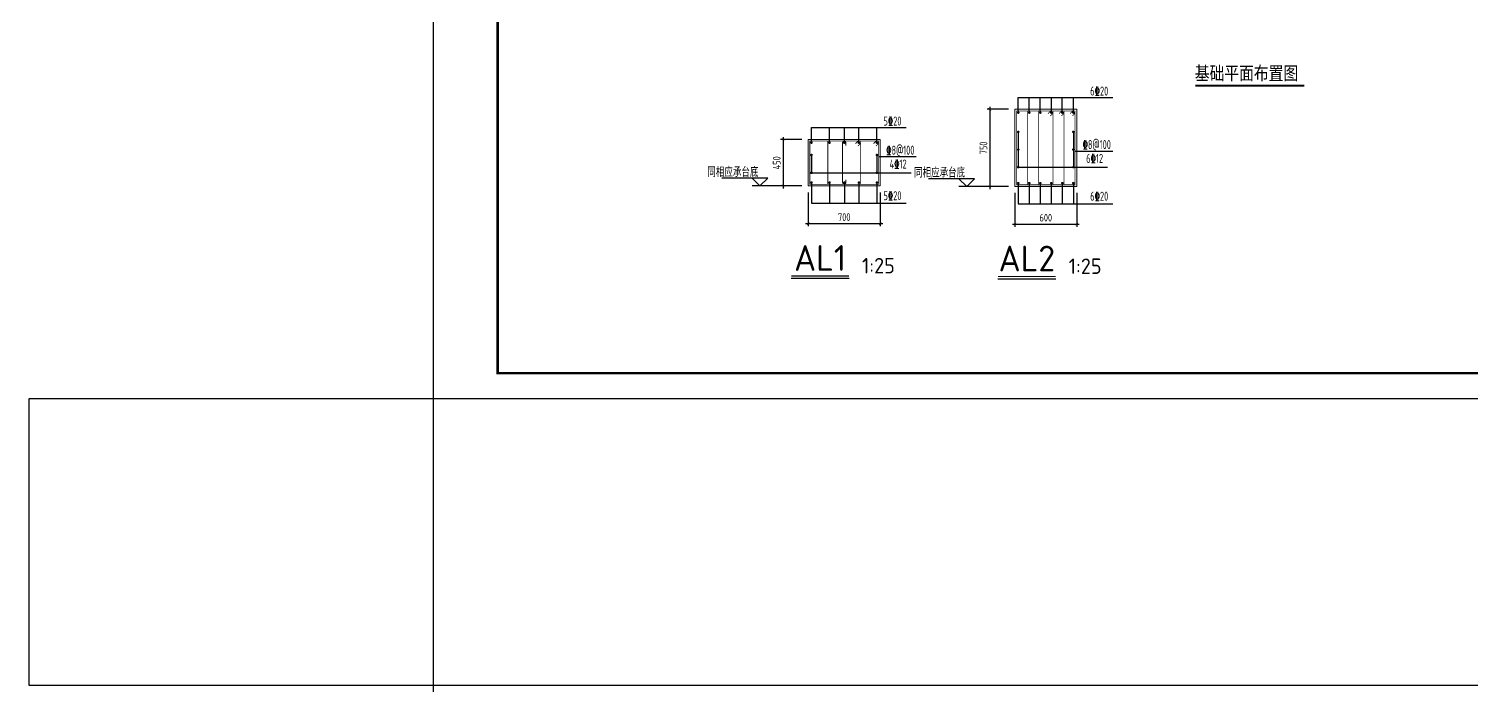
# Model space of a CAD drawing. Extents: x -638872 to -278819, y -139534 to 213996.
# Drawn here: x -638872 to -582850, y 49531 to 75034 of the extents above; entities that cross this region are included whole.
import ezdxf
from ezdxf.enums import TextEntityAlignment as Align

# ---------------------------------------------------------------- set-up
doc = ezdxf.new("R2010")
doc.units = 0
doc.header["$LTSCALE"] = 1000
doc.header["$MEASUREMENT"] = 0
doc.layers.get('0').update_dxf_attribs({"linetype": 'CONTINUOUS'})
doc.layers.get('Defpoints').update_dxf_attribs({"linetype": 'CONTINUOUS'})
for name, color, linetype in [('BEAM_DE_NUM', 7, 'CONTINUOUS'), ('BEAM_DE_TEXT', 7, 'CONTINUOUS'), ('DIM_SYMB', 3, 'CONTINUOUS'), ('THIN', 7, 'CONTINUOUS'), ('TK', 4, 'CONTINUOUS')]:
    doc.layers.add(name, color=color, linetype=linetype)
for name, color, linetype, lineweight in [('COLU_HATCH', 251, 'CONTINUOUS', 0), ('DIM', 3, 'CONTINUOUS', 0), ('REIND', 1, 'CONTINUOUS', 0), ('REINL', 1, 'CONTINUOUS', 0), ('悬挑板', 7, 'CONTINUOUS', 18)]:
    doc.layers.add(name, color=color, linetype=linetype, lineweight=lineweight)
doc.styles.add('HT', font='simhei.ttf', dxfattribs={"width": 0.8})
doc.styles.add('TSSD_Dimension', font='tssdeng.shx', dxfattribs={"width": 0.7, "bigfont": 'hztxt.shx'})
doc.styles.add('TSSD_Label', font='tssdeng.shx', dxfattribs={"width": 0.7, "bigfont": 'hztxt.shx'})
doc.styles.add('TSSD_Norm', font='tssdeng.shx', dxfattribs={"bigfont": 'hztxt.shx'})
doc.styles.add('TSSD_REIN', font='tssdeng.shx', dxfattribs={"width": 0.7, "bigfont": 'tssdchn.shx'})
doc.dimstyles.new('TSSD_100_100', dxfattribs={"dimtxt": 300, "dimasz": 100, "dimexe": 100, "dimexo": 250, "dimgap": 100, "dimtad": 1, "dimdec": 0, "dimzin": 0, "dimdsep": 46, "dimtxsty": 'TSSD_Dimension', "dimblk": 'ARCHTICK', "dimblk1": 'ARCHTICK', "dimblk2": 'ARCHTICK', "dimcen": 0, "dimdle": 100, "dimclrt": 7, "dimadec": 0, "dimazin": 0, "dimtfac": 1, "dimtdec": 0, "dimtix": 1, "dimtmove": 2, "dimatfit": 3, "dimfxl": 0, "dimtolj": 1, "dimtzin": 0, "dimarcsym": 0})

# ---------------------------------------------------------------- blocks, each defined once
blk = doc.blocks.new('GeYuanFrame_57020136', base_point=(18.76, 4.34))
at = {"layer": 'TK'}
blk.add_lwpolyline([(18.76, 424.34), (761.76, 424.34), (761.76, 4.34), (18.76, 4.34), (18.76, 424.34)], dxfattribs=at)
at = {"layer": 'TK', "const_width": 1}
blk.add_lwpolyline([(751.76, 414.34), (43.76, 414.34), (43.76, 14.34), (751.76, 14.34)], close=True, dxfattribs=at)
blk = doc.blocks.new('GeYuanFrame_63356788', base_point=(18.76, 4.34))
at = {"layer": 'TK'}
blk.add_lwpolyline([(18.76, 424.34), (761.76, 424.34), (761.76, 4.34), (18.76, 4.34), (18.76, 424.34)], dxfattribs=at)
blk = doc.blocks.new('_ArchTick')
at = {"color": 0, "linetype": 'ByBlock', "const_width": 0.15}
blk.add_lwpolyline([(-0.5, -0.5), (0.5, 0.5)], dxfattribs=at)
blk = doc.blocks.new('*D840')
at = {"layer": 'Defpoints', "color": 0}
for p in [(-608601, 68929), (-605801, 68929), (-605801, 67467)]:
    blk.add_point(p, dxfattribs=at)
at = {"layer": 'DIM', "color": 0, "lineweight": -2}
for p, q in [((-608601, 68679), (-608601, 67367)), ((-605801, 68679), (-605801, 67367)), ((-608701, 67467), (-605701, 67467))]:
    blk.add_line(p, q, dxfattribs=at)
at = {"layer": 'DIM', "color": 0, "lineweight": -2, "xscale": 100, "yscale": 100, "zscale": 100, "rotation": 180}
blk.add_blockref('_ArchTick', (-608601, 67467), dxfattribs=at)
at = {"layer": 'DIM', "color": 0, "lineweight": -2, "xscale": 100, "yscale": 100, "zscale": 100}
blk.add_blockref('_ArchTick', (-605801, 67467), dxfattribs=at)
at = {"layer": 'DIM', "color": 7, "insert": (-607201, 67717), "char_height": 300, "attachment_point": 5, "style": 'TSSD_Dimension'}
blk.add_mtext('\\A1;700', dxfattribs=at)
blk = doc.blocks.new('*D841')
at = {"layer": 'Defpoints', "color": 0}
for p in [(-608601, 70729), (-609574, 68929), (-608601, 68929)]:
    blk.add_point(p, dxfattribs=at)
at = {"layer": 'DIM', "color": 0, "lineweight": -2}
for p, q in [((-608851, 70729), (-609674, 70729)), ((-609574, 70829), (-609574, 68829)), ((-608851, 68929), (-609674, 68929))]:
    blk.add_line(p, q, dxfattribs=at)
at = {"layer": 'DIM', "color": 0, "lineweight": -2, "xscale": 100, "yscale": 100, "zscale": 100}
for p, rotation in [((-609574, 70729), 90), ((-609574, 68929), 270)]:
    blk.add_blockref('_ArchTick', p, dxfattribs=dict(at, rotation=rotation))
at = {"layer": 'DIM', "color": 7, "insert": (-609824, 69829), "char_height": 300, "attachment_point": 5, "rotation": 90, "style": 'TSSD_Dimension'}
blk.add_mtext('\\A1;450', dxfattribs=at)
blk = doc.blocks.new('*D860')
at = {"layer": 'Defpoints', "color": 0}
for p in [(-600571, 68908), (-598171, 68908), (-598171, 67446)]:
    blk.add_point(p, dxfattribs=at)
at = {"layer": 'DIM', "color": 0, "lineweight": -2}
for p, q in [((-600571, 68658), (-600571, 67346)), ((-598171, 68658), (-598171, 67346)), ((-600671, 67446), (-598071, 67446))]:
    blk.add_line(p, q, dxfattribs=at)
at = {"layer": 'DIM', "color": 0, "lineweight": -2, "xscale": 100, "yscale": 100, "zscale": 100, "rotation": 180}
blk.add_blockref('_ArchTick', (-600571, 67446), dxfattribs=at)
at = {"layer": 'DIM', "color": 0, "lineweight": -2, "xscale": 100, "yscale": 100, "zscale": 100}
blk.add_blockref('_ArchTick', (-598171, 67446), dxfattribs=at)
at = {"layer": 'DIM', "color": 7, "insert": (-599371, 67696), "char_height": 300, "attachment_point": 5, "style": 'TSSD_Dimension'}
blk.add_mtext('\\A1;600', dxfattribs=at)
blk = doc.blocks.new('*D861')
at = {"layer": 'Defpoints', "color": 0}
for p in [(-600571, 71908), (-601544, 68908), (-600571, 68908)]:
    blk.add_point(p, dxfattribs=at)
at = {"layer": 'DIM', "color": 0, "lineweight": -2}
for p, q in [((-600821, 71908), (-601644, 71908)), ((-601544, 72008), (-601544, 68808)), ((-600821, 68908), (-601644, 68908))]:
    blk.add_line(p, q, dxfattribs=at)
at = {"layer": 'DIM', "color": 0, "lineweight": -2, "xscale": 100, "yscale": 100, "zscale": 100}
for p, rotation in [((-601544, 71908), 90), ((-601544, 68908), 270)]:
    blk.add_blockref('_ArchTick', p, dxfattribs=dict(at, rotation=rotation))
at = {"layer": 'DIM', "color": 7, "insert": (-601794, 70408), "char_height": 300, "attachment_point": 5, "rotation": 90, "style": 'TSSD_Dimension'}
blk.add_mtext('\\A1;750', dxfattribs=at)

msp = doc.modelspace()

# ---------------------------------------------------------------- linework, layer by layer
msp.add_lwpolyline([(-638872.06, 49530.67), (-623158.72, 49530.67), (-623158.72, 60652.29), (-638872.06, 60652.29)], close=True)
at = {"layer": 'BEAM_DE_NUM', "const_width": 50}
for points in [[(-607014.05, 65430.63), (-609260.21, 65430.63)], [(-598983.91, 65409.7), (-601230.06, 65409.7)]]:
    msp.add_lwpolyline(points, dxfattribs=at)
at = {"layer": 'BEAM_DE_NUM'}
for points in [[(-607014.05, 65330.63), (-609260.21, 65330.63)], [(-598983.91, 65309.7), (-601230.06, 65309.7)]]:
    msp.add_lwpolyline(points, dxfattribs=at)
at = {"layer": 'BEAM_DE_TEXT'}
for p, q in [((-600441.32, 71778.22), (-600441.32, 72366.31)), ((-600441.32, 72366.31), (-596771.32, 72366.31)), ((-600013.32, 71778.22), (-600013.32, 72366.31)), ((-599585.32, 71778.22), (-599585.32, 72366.31)), ((-599156.32, 71778.22), (-599156.32, 72366.31)), ((-598729.32, 71778.22), (-598729.32, 72366.31)), ((-598301.32, 71778.22), (-598301.32, 72366.31)), ((-608471.46, 70611.06), (-608471.46, 71199.15)), ((-608471.46, 71199.15), (-604801.46, 71199.15)), ((-607771.46, 70611.06), (-607771.46, 71199.15)), ((-607186.46, 70611.06), (-607186.46, 71199.15)), ((-606631.46, 70611.06), (-606631.46, 71199.15)), ((-605931.46, 70611.06), (-605931.46, 71199.15)), ((-600441.32, 71028.22), (-600441.32, 69658.22)), ((-598301.32, 71028.22), (-598301.32, 69658.22)), ((-608471.46, 70131.86), (-608471.46, 69440.82)), ((-605931.46, 70131.86), (-605931.46, 69440.82)), ((-600441.32, 69658.22), (-596971.32, 69658.22)), ((-608471.46, 69440.82), (-604601.46, 69440.82)), ((-608471.46, 69059.15), (-608471.46, 68259.15)), ((-607771.46, 69059.15), (-607771.46, 68259.15)), ((-607186.46, 69059.15), (-607186.46, 68259.15)), ((-606631.46, 69059.15), (-606631.46, 68259.15)), ((-605931.46, 69059.15), (-605931.46, 68259.15)), ((-600441.32, 69038.22), (-600441.32, 68238.22)), ((-600013.32, 69038.22), (-600013.32, 68238.22)), ((-599584.32, 69038.22), (-599584.32, 68238.22)), ((-599157.32, 69038.22), (-599157.32, 68238.22)), ((-598729.32, 69038.22), (-598729.32, 68238.22)), ((-598301.32, 69038.22), (-598301.32, 68238.22)), ((-608471.46, 68259.15), (-604801.46, 68259.15)), ((-600441.32, 68238.22), (-596771.32, 68238.22))]:
    msp.add_line(p, q, dxfattribs=at)
for points in [[(-604401.46, 70055.98), (-605866.46, 70055.98)], [(-596771.32, 70273.37), (-598236.32, 70273.37)]]:
    msp.add_lwpolyline(points, dxfattribs=at)
at = {"layer": 'DIM_SYMB', "const_width": 70}
msp.add_lwpolyline([(-593566, 72823.14), (-589329.43, 72823.14)], dxfattribs=at)
at = {"layer": 'REIND', "const_width": 50}
for points in [[(-600466.32, 71778.22, 1), (-600416.32, 71778.22, 1)], [(-600038.32, 71778.22, 1), (-599988.32, 71778.22, 1)], [(-599610.32, 71778.22, 1), (-599560.32, 71778.22, 1)], [(-599182.32, 71778.22, 1), (-599132.32, 71778.22, 1)], [(-598754.32, 71778.22, 1), (-598704.32, 71778.22, 1)], [(-598326.32, 71778.22, 1), (-598276.32, 71778.22, 1)], [(-608496.46, 70611.06, 1), (-608446.46, 70611.06, 1)], [(-607796.46, 70611.06, 1), (-607746.46, 70611.06, 1)], [(-607226.46, 70611.06, 1), (-607176.46, 70611.06, 1)], [(-606656.46, 70611.06, 1), (-606606.46, 70611.06, 1)], [(-605956.46, 70611.06, 1), (-605906.46, 70611.06, 1)], [(-600466.32, 71028.22, 1), (-600416.32, 71028.22, 1)], [(-598326.32, 71028.22, 1), (-598276.32, 71028.22, 1)], [(-608496.46, 70131.86, 1), (-608446.46, 70131.86, 1)], [(-605956.46, 70131.86, 1), (-605906.46, 70131.86, 1)], [(-600466.32, 70343.22, 1), (-600416.32, 70343.22, 1)], [(-598326.32, 70343.22, 1), (-598276.32, 70343.22, 1)], [(-608496.46, 69440.82, 1), (-608446.46, 69440.82, 1)], [(-605956.46, 69440.82, 1), (-605906.46, 69440.82, 1)], [(-600466.32, 69658.22, 1), (-600416.32, 69658.22, 1)], [(-598326.32, 69658.22, 1), (-598276.32, 69658.22, 1)], [(-608496.46, 69059.15, 1), (-608446.46, 69059.15, 1)], [(-607796.46, 69059.15, 1), (-607746.46, 69059.15, 1)], [(-607226.46, 69059.15, 1), (-607176.46, 69059.15, 1)], [(-606656.46, 69059.15, 1), (-606606.46, 69059.15, 1)], [(-605956.46, 69059.15, 1), (-605906.46, 69059.15, 1)], [(-600466.32, 69038.22, 1), (-600416.32, 69038.22, 1)], [(-600038.32, 69038.22, 1), (-599988.32, 69038.22, 1)], [(-599610.32, 69038.22, 1), (-599560.32, 69038.22, 1)], [(-599182.32, 69038.22, 1), (-599132.32, 69038.22, 1)], [(-598754.32, 69038.22, 1), (-598704.32, 69038.22, 1)], [(-598326.32, 69038.22, 1), (-598276.32, 69038.22, 1)]]:
    msp.add_lwpolyline(points, format="xyb", close=True, dxfattribs=at)
at = {"layer": 'REINL', "const_width": 30}
for points in [[(-598236.32, 71843.22), (-600506.32, 71843.22), (-600506.32, 68973.22), (-598236.32, 68973.22)], [(-598664.32, 71843.22), (-600078.32, 71843.22), (-600078.32, 68973.22), (-598664.32, 68973.22)], [(-599092.32, 71843.22), (-599650.32, 71843.22), (-599650.32, 68973.22), (-599092.32, 68973.22)], [(-605866.46, 70676.06), (-608536.46, 70676.06), (-608536.46, 68994.15), (-605866.46, 68994.15)], [(-606566.46, 70676.06), (-607836.46, 70676.06), (-607836.46, 68994.15), (-606566.46, 68994.15)]]:
    msp.add_lwpolyline(points, close=True, dxfattribs=at)
for points in [[(-599288.14, 71739.33), (-599184.18, 71843.22)], [(-599092.32, 71751.36), (-599196.21, 71647.4)], [(-598860.14, 71739.33), (-598756.18, 71843.22)], [(-598664.32, 71751.36), (-598768.21, 71647.4)], [(-598432.14, 71739.33), (-598328.18, 71843.22)], [(-598236.32, 71751.36), (-598340.21, 71647.4)], [(-606762.28, 70572.17), (-606658.32, 70676.06)], [(-606566.46, 70584.2), (-606670.36, 70480.24)], [(-606062.28, 70572.17), (-605958.32, 70676.06)], [(-605866.46, 70584.2), (-605970.36, 70480.24)]]:
    msp.add_lwpolyline(points, dxfattribs=at)
msp.add_lwpolyline([(-607136.46, 70491.06), (-607136.46, 70611.06, 1), (-607266.46, 70611.06), (-607266.46, 69059.15, 1), (-607136.46, 69059.15), (-607136.46, 69179.15)], format="xyb", dxfattribs=at)
at = {"layer": 'THIN'}
for p, q in [((-610174.39, 69229.15), (-611960.93, 69229.15)), ((-610474.39, 68929.15), (-610774.39, 69229.15)), ((-609674.39, 68929.15), (-610774.39, 68929.15)), ((-610474.39, 68929.15), (-610174.39, 69229.15)), ((-602144.25, 69208.22), (-603930.79, 69208.22)), ((-602444.25, 68908.22), (-602744.25, 69208.22)), ((-601644.25, 68908.22), (-602744.25, 68908.22)), ((-602444.25, 68908.22), (-602144.25, 69208.22))]:
    msp.add_line(p, q, dxfattribs=at)
at = {"layer": '悬挑板'}
msp.add_lwpolyline([(-600571.32, 68908.22), (-598171.32, 68908.22), (-598171.32, 71908.22), (-600571.32, 71908.22), (-600571.32, 68908.22)], dxfattribs=at)
msp.add_lwpolyline([(-608601.46, 70729.15), (-605801.46, 70729.15), (-605801.46, 68929.15), (-608601.46, 68929.15)], close=True, dxfattribs=at)

# ---------------------------------------------------------------- block references
at = {"layer": 'COLU_HATCH', "xscale": 100, "yscale": 100, "zscale": 100}
for name, p in [('GeYuanFrame_57020136', (-623158.72, 60652.29)), ('GeYuanFrame_63356788', (-623158.72, 7530.67))]:
    msp.add_blockref(name, p, dxfattribs=at)

# ---------------------------------------------------------------- texts
at = {"layer": 'BEAM_DE_NUM', "style": 'TSSD_REIN', "width": 0.7}
for s, p in [('6\x8420', (-596946.32, 72441.81)), ('5\x8420', (-604976.46, 71274.65)), ('5\x8420', (-604976.46, 68375.82)), ('6\x8420', (-596946.32, 68354.88))]:
    msp.add_text(s, height=350, dxfattribs=at).set_placement(p, align=Align.RIGHT)
at = {"layer": 'BEAM_DE_NUM', "style": 'TSSD_Norm'}
for s, p in [('AL1', (-608137.13, 65630.63)), ('AL2', (-600106.99, 65609.7))]:
    msp.add_text(s, height=1000, dxfattribs=at).set_placement(p, align=Align.CENTER)
for p in [(-606514.05, 65530.63), (-598483.91, 65509.7)]:
    msp.add_text('1:25', height=600, dxfattribs=at).set_placement(p)
at = {"layer": 'BEAM_DE_TEXT', "style": 'TSSD_REIN', "width": 0.7}
for p in [(-597943.7, 70360.87), (-605573.84, 70143.48)]:
    msp.add_text('\x848@100', height=350, dxfattribs=at).set_placement(p)
for s, p in [('6\x8412', (-597146.32, 69823.22)), ('4\x8412', (-604776.46, 69605.82))]:
    msp.add_text(s, height=350, dxfattribs=at).set_placement(p, align=Align.RIGHT)
at = {"layer": 'DIM_SYMB', "color": 7, "style": 'HT', "width": 0.8}
msp.add_text('基础平面布置图', height=525.738, dxfattribs=at).set_placement((-593584.16, 73045.84))
at = {"layer": 'THIN', "style": 'TSSD_Label', "width": 0.7}
for p in [(-610533.22, 69279.15), (-602503.08, 69258.22)]:
    msp.add_text('同相应承台底', height=350, dxfattribs=at).set_placement(p, align=Align.RIGHT)

# ---------------------------------------------------------------- dimensions: what is measured, and where the dimension line sits
at = {"layer": 'DIM'}
for base, p1, p2, text, picture, middle in [((-601544.25, 68908.22), (-600571.32, 71908.22), (-600571.32, 68908.22), '750', '*D861', (-601794.25, 70408.22)), ((-609574.39, 68929.15), (-608601.46, 70729.15), (-608601.46, 68929.15), '450', '*D841', (-609824.39, 69829.15))]:
    dim = msp.add_linear_dim(base=base, p1=p1, p2=p2, angle=90, text=text, dimstyle='TSSD_100_100', dxfattribs=at)
    dim.commit()
    dim.dimension.update_dxf_attribs({"geometry": picture, "text_midpoint": middle})
for base, p1, p2, text, picture, middle in [((-605801.46, 67467.03), (-608601.46, 68929.15), (-605801.46, 68929.15), '700', '*D840', (-607201.46, 67717.03)), ((-598171.32, 67446.09), (-600571.32, 68908.22), (-598171.32, 68908.22), '600', '*D860', (-599371.32, 67696.09))]:
    dim = msp.add_linear_dim(base=base, p1=p1, p2=p2, text=text, dimstyle='TSSD_100_100', dxfattribs=at)
    dim.commit()
    dim.dimension.update_dxf_attribs({"geometry": picture, "text_midpoint": middle})

doc.saveas('drawing.dxf')
